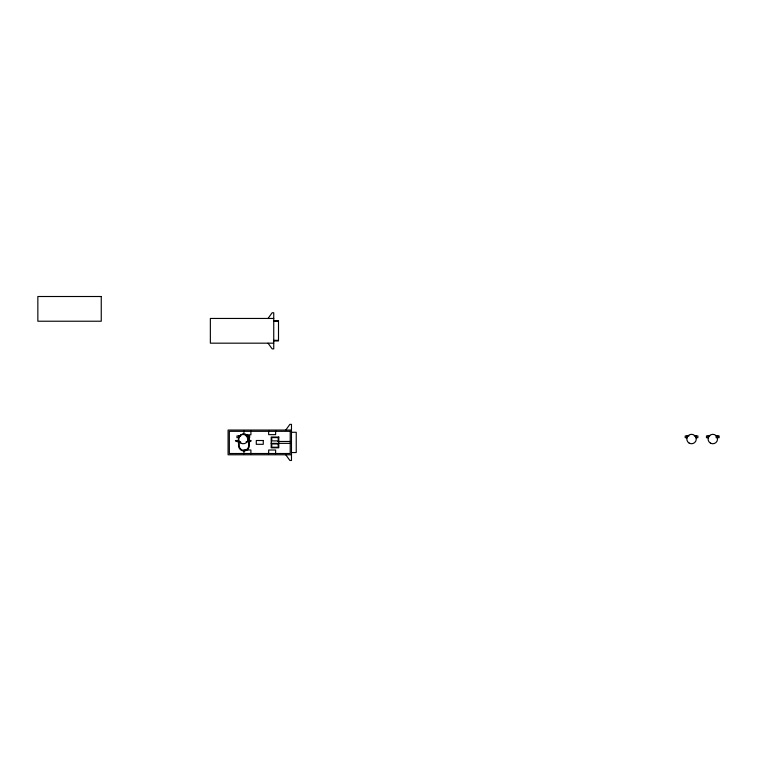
<?xml version="1.0" encoding="UTF-8"?>
<svg xmlns="http://www.w3.org/2000/svg" width="757" height="757" viewBox="0 0 757 757"><rect width="100%" height="100%" fill="white"/><g stroke="black" fill="none" stroke-linecap="round" stroke-linejoin="round"><path stroke-width="1.14" d="M268.035 318.451L272.16 312.745L273.741 312.745L273.741 348.882L272.16 348.882L268.035 343.176M285.767 430.052L289.893 424.346L291.473 424.346L291.473 460.483L289.893 460.483L285.767 454.777M273.741 318.451L210.351 318.451L210.351 343.176L273.741 343.176M273.741 320.675L278.5 320.675L278.5 340.962L273.741 340.962M273.741 321.309L278.5 321.309M273.741 340.328L278.5 340.328M291.473 430.052L228.084 430.052L228.084 454.777L291.473 454.777M291.473 432.275L296.233 432.275L296.233 452.554L291.473 452.554M245.098 434.811L250.908 434.811L250.908 431.007M709.65 435.663L708.202 435.663L708.155 437.688M716.15 435.663L717.712 435.663L717.674 437.688M240.773 435.947L236.969 435.947L236.969 437.688L239.08 437.688M246.044 435.947L249.649 435.947L249.649 437.688L247.037 437.688M689.012 435.947L685.199 435.947L685.199 437.688L687.318 437.688M694.273 435.947L697.878 435.947L697.878 437.688L695.768 437.688M709.697 435.947L706.47 435.947L706.47 437.688L708.58 437.688M715.545 435.947L719.15 435.947L719.15 437.688L715.98 437.688M247.539 440.177L249.838 440.177L249.838 441.766L246.139 441.766M237.651 440.829L235.38 440.829L237.651 441.142M248.968 440.829L251.229 440.829L248.968 441.142M277.904 441.463L290.205 441.463M240.622 441.766L237.159 441.766L237.159 440.177M271.195 443.365L290.205 443.365M717.655 435.947L717.655 437.688M696.402 435.947L696.393 437.688M686.892 435.947L686.883 437.688M275.633 430.847L275.633 434.65L268.659 434.65L268.659 430.847M275.633 453.822L275.633 450.018L268.659 450.018L268.659 453.822M250.908 453.822L250.908 450.018L243.934 450.018L243.934 453.822M248.173 437.688L248.116 435.663L246.527 435.947M243.934 431.007L243.934 432.909M240.187 435.947L238.606 435.663L238.654 437.688M239.174 441.359L239.174 445.58A4.75 4.75 0 0 0 243.934 450.339A4.75 4.75 0 0 0 248.684 445.58L248.684 439.24A4.75 4.75 0 0 0 248.523 438.01M242.704 434.65A4.75 4.75 0 0 1 247.293 435.881M238.729 437.849A5.384 5.384 0 0 0 238.54 439.24L238.54 445.58A5.384 5.384 0 0 0 243.934 450.973A5.384 5.384 0 0 0 249.318 445.58L249.318 439.24A5.384 5.384 0 0 0 249.138 437.849M239.269 436.552A5.384 5.384 0 0 1 248.599 436.552M101.249 296.507L37.85 296.507L37.85 321.223L101.249 321.223L101.249 296.507M290.205 431.32L229.352 431.32L229.352 453.509L290.205 453.509L290.205 431.32M278.794 437.026L271.195 437.026L271.195 447.803L278.794 447.803L278.794 437.026M278.226 437.593L271.763 437.593L271.763 440.896L278.226 440.896L278.226 437.593M263.266 440.508L256.292 440.508L256.292 444.312L263.266 444.312L263.266 440.508M278.226 443.933L271.763 443.933L271.763 447.236L278.226 447.236L278.226 443.933M240.953 443.129A4.722 4.722 0 0 0 248.031 439.041A4.722 4.722 0 0 0 240.953 434.944A4.722 4.722 0 0 0 240.953 443.129M689.182 443.129A4.722 4.722 0 0 0 696.26 439.041A4.722 4.722 0 0 0 689.182 434.944A4.722 4.722 0 0 0 689.182 443.129M710.444 443.129A4.722 4.722 0 0 0 717.532 439.041A4.722 4.722 0 0 0 710.444 434.944A4.722 4.722 0 0 0 710.444 443.129"/></g></svg>
